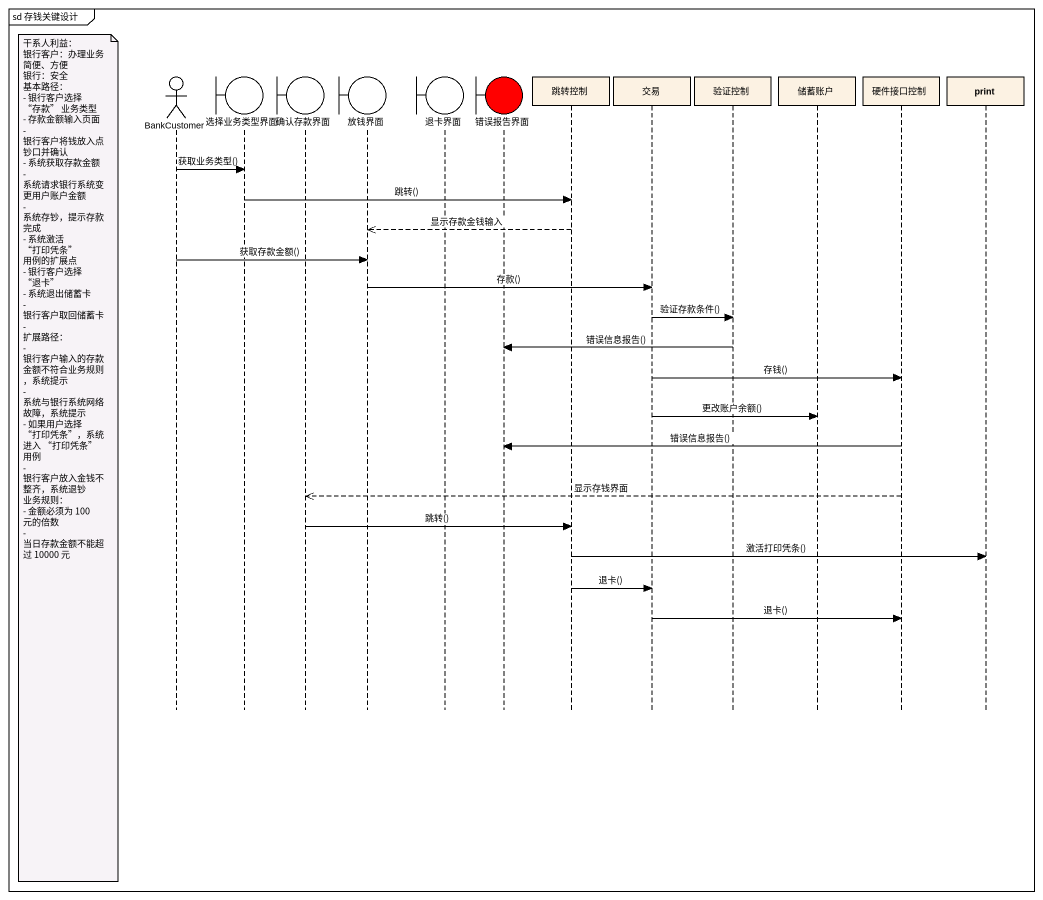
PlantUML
@startuml
mainframe sd 存钱关键设计
hide footbox
actor BankCustomer
boundary 选择业务类型界面
boundary 确认存款界面
boundary 放钱界面
boundary 退卡界面
boundary 错误报告界面 #FF0000
participant 跳转控制
participant 交易
participant 验证控制
participant 储蓄账户
participant 硬件接口控制
participant print

BankCustomer -> 选择业务类型界面 : 获取业务类型()
选择业务类型界面 -> 跳转控制 : 跳转()
跳转控制 -->> 放钱界面 : 显示存款金钱输入
BankCustomer -> 放钱界面 : 获取存款金额()
放钱界面 -> 交易 : 存款()
交易 -> 验证控制 : 验证存款条件()
验证控制 -> 错误报告界面 : 错误信息报告()
交易 -> 硬件接口控制 : 存钱()
交易 -> 储蓄账户 : 更改账户余额()
硬件接口控制 -> 错误报告界面 : 错误信息报告()
note left of BankCustomer
  干系人利益：
  银行客户：办理业务简便、方便
  银行：安全
  基本路径：
  - 银行客户选择 “存款” 业务类型
  - 存款金额输入页面
  - 银行客户将钱放入点钞口并确认
  - 系统获取存款金额
  - 系统请求银行系统变更用户账户金额
  - 系统存钞，提示存款完成
  - 系统激活 “打印凭条” 用例的扩展点
  - 银行客户选择 “退卡”
  - 系统退出储蓄卡
  - 银行客户取回储蓄卡
  -
  扩展路径：
  - 银行客户输入的存款金额不符合业务规则，系统提示
  - 系统与银行系统网络故障，系统提示
  - 如果用户选择 “打印凭条”，系统进入 “打印凭条” 用例
  - 银行客户放入金钱不整齐，系统退钞
  业务规则：
  - 金额必须为 100 元的倍数
  - 当日存款金额不能超过 10000 元
end note
硬件接口控制 -->> 确认存款界面 : 显示存钱界面
确认存款界面 -> 跳转控制 : 跳转()
跳转控制 -> print : 激活打印凭条()
跳转控制 -> 交易 : 退卡()
交易 -> 硬件接口控制 : 退卡()
@enduml
